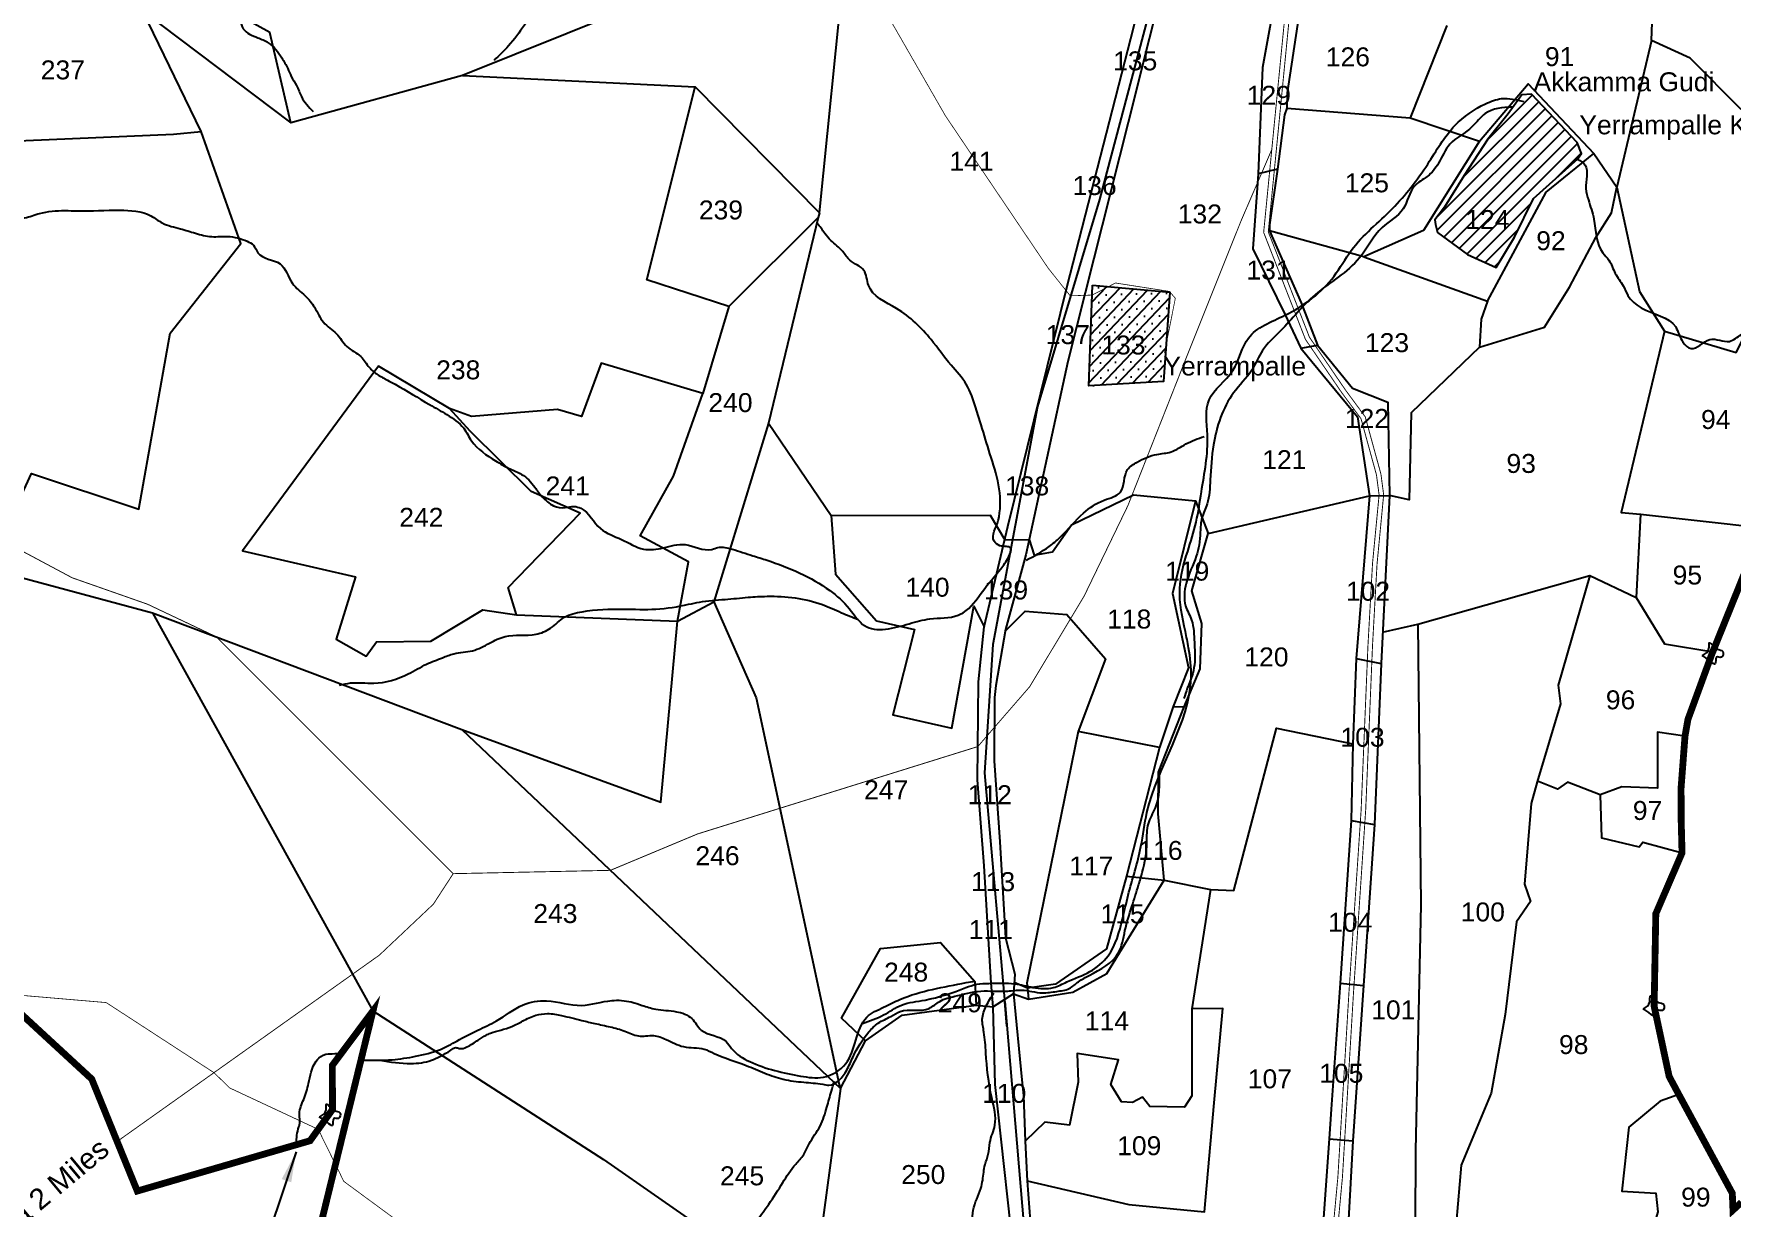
# Model space of a CAD drawing. Header units: feet. Extents: x 778084 to 787325, y 1573137 to 1585556.
# Drawn here: x 781734 to 783973, y 1580390 to 1581938 of the extents above; entities that cross this region are included whole.
import ezdxf
from ezdxf.enums import TextEntityAlignment as Align

# ---------------------------------------------------------------- set-up
doc = ezdxf.new("R2010")
doc.units = ezdxf.units.FT
doc.header["$LTSCALE"] = 15
doc.header["$MEASUREMENT"] = 0
doc.linetypes.add('HIDDEN2', pattern=[0.1875, 0.125, -0.0625])
for name, color, linetype in [('PLOT', 7, 'Continuous'), ('PLOT NO', 7, 'Continuous'), ('RAILWAYTRACK', 3, 'Continuous'), ('ROADS', 6, 'Continuous'), ('TANKS-STREAM', 4, 'Continuous'), ('text2', 7, 'Continuous'), ('VILLAGE', 30, 'Continuous'), ('VILLAGE STONES', 240, 'Continuous')]:
    doc.layers.add(name, color=color, linetype=linetype)
doc.layers.add('VILLAGE BOUNDRY', color=5, linetype='HIDDEN2', lineweight=100)
doc.styles.get("Standard").update_dxf_attribs({"font": 'arial.ttf'})
doc.linetypes.add('DOTS', pattern='A,1e-06,-3,["●",Standard,S=3,R=0,X=-1.25,Y=-1.25],-3', length=6.000001)
doc.linetypes.add('TRACKS', pattern='A,0.15,[130,ltypeshp.shx,S=0.25,R=0,X=0,Y=0],0.15', length=0.3)
doc.dimstyles.get("Standard").update_dxf_attribs({"dimtxt": 0.18, "dimasz": 40, "dimexe": 0.18, "dimexo": 0.0625, "dimgap": 0.09, "dimtad": 0, "dimtih": 1, "dimtoh": 1, "dimdec": 4, "dimzin": 0, "dimdsep": 46, "dimtxsty": 'Standard', "dimcen": 0.09, "dimadec": 0, "dimazin": 0, "dimtfac": 1, "dimtdec": 4, "dimtofl": 0, "dimtmove": 0, "dimatfit": 3, "dimfxl": 1, "dimtolj": 1, "dimtzin": 0, "dimarcsym": 0})

msp = doc.modelspace()

# ---------------------------------------------------------------- hatches: boundary and pattern name
at = {"layer": 'TANKS-STREAM', "lineweight": -2}
h = msp.add_hatch(dxfattribs=at)
h.set_pattern_fill('ANSI31,_O', color=256, scale=100)
h.set_pattern_definition([(45, (0, 0), (-8.838834765, 8.838834765), [])])
h.paths.add_polyline_path([(783754.7, 1581758.9), (783770.6, 1581773), (783775.6, 1581780.1), (783770, 1581794.9), (783709.5, 1581858.5), (783697.1, 1581857.8), (783679.1, 1581832.5), (783652.2, 1581799.3), (783620.7, 1581751.2), (783595, 1581709.4), (783582.1, 1581692.6), (783583, 1581686.8), (783585.7, 1581676.1), (783625.4, 1581647.1), (783663, 1581630), (783687.5, 1581669.7), (783712.3, 1581720.8)])
at = {"layer": 'VILLAGE', "linetype": 'Continuous'}
h = msp.add_hatch(dxfattribs=at)
h.set_pattern_fill('SACNCR', color=256, scale=150, angle=1.53032, style=0)
h.paths.add_polyline_path([(783151.6, 1581604.5), (783130.6, 1581606.4), (783130.2, 1581593.5), (783130.3, 1581593.5)])
h.paths.add_polyline_path([(783228.4, 1581538.6), (783232.4, 1581594.1), (783232.7, 1581597.5), (783151.6, 1581604.5), (783130.3, 1581593.5), (783130.2, 1581593.5), (783125.8, 1581473.5), (783209.4, 1581478.7), (783224.1, 1581479.6)])

# ---------------------------------------------------------------- linework, layer by layer
at = {"layer": 'PLOT', "lineweight": -2}
for points in [[(783030.6, 1580291.2), (783002.3, 1580552), (782999.6, 1580654.2), (782997.1, 1580685.7), (782987.6, 1580840.5), (782978.8, 1580953.7), (782980.2, 1581083.3), (782987.9, 1581155.9), (783019, 1581287.9), (783097.4, 1581605.1), (783185.3, 1581947.4), (783234.9, 1582157.6), (783283.6, 1582374.1), (783318.3, 1582521.7), (783364.4, 1582732.8), (783400.2, 1582908.8), (783451.5, 1583090.3), (783492.8, 1583242.8), (783537, 1583456.2)], [(783456.4, 1582748.8), (783436.9, 1582555.5), (783416.5, 1582376.4), (783398.6, 1582148.6), (783364.5, 1581946.8), (783354.8, 1581893.9), (783349, 1581753.5), (783342.1, 1581654.6), (783384.3, 1581568.4), (783405.5, 1581523.6), (783427.5, 1581527.4)], [(781877.9, 1581967.9), (782073.1, 1581820.9), (782045.5, 1581940.1), (782016, 1581956.2), (782238.7, 1582370.4), (782385, 1582293.2), (782408.3, 1582303.7), (782386.8, 1582342.1), (782550.4, 1582563.1)], [(782770.5, 1581702.1), (782834.9, 1582339.2)], [(783986.1, 1581838.4), (783919, 1581906.2), (783868.1, 1581929.3), (783872.9, 1582061.6), (783828.1, 1582056.8), (783747.5, 1582068.3), (783734.9, 1582101), (783701, 1582137.9), (783657.4, 1582136.2), (783582.3, 1582152.5), (783559.2, 1582148.4), (783556.2, 1582162.1), (783431.5, 1582173)], [(783260.4, 1582151.1), (783177.6, 1581821), (783098.1, 1581505.8), (783042.6, 1581250.8), (783015.9, 1581152.4), (783003.3, 1581078.2), (783001.2, 1581062.4), (783000.7, 1580979.1), (783008.2, 1580872.1), (783016, 1580745.2), (783028.3, 1580697.2), (783026.3, 1580671.6), (783037.3, 1580558.1), (783039.8, 1580537.5), (783041.9, 1580477.1), (783044.5, 1580424.5), (783055.2, 1580284), (783063, 1580198.5)], [(782532.5, 1582134), (782506.7, 1581966.5), (782299.8, 1581883), (782073.1, 1581820.9)], [(781626.8, 1581995.2), (781588.1, 1581795.3), (781723.6, 1581797.6), (781918.3, 1581805.7), (781954.9, 1581809.3)], [(781673, 1581232.7), (781731.2, 1581358.1), (781872.8, 1581311.1), (781914.1, 1581543.1), (782007.1, 1581661.7), (781954.9, 1581809.3), (781877.9, 1581967.9)], [(783402.4, 1581959.1), (783387.3, 1581860.3), (783387.1, 1581839.9), (783383.9, 1581831.3), (783374.6, 1581759.8), (783349, 1581753.5)], [(783598, 1581949.2), (783549.6, 1581827.5)], [(783868.1, 1581929.3), (783822.5, 1581735.7)], [(782299.8, 1581883), (782606.5, 1581868.1), (782770.5, 1581702.1), (782768.7, 1581695.7), (782651, 1581578.2), (782542.6, 1581613.6), (782606.5, 1581868.1)], [(783387.1, 1581839.9), (783549.6, 1581827.5), (783641.1, 1581796.5), (783705.2, 1581872), (783791.8, 1581780.4), (783822.5, 1581735.7), (783852.2, 1581598.1), (783885.2, 1581545.8), (783979.7, 1581517.7), (783993.3, 1581544.5), (784062.7, 1581543.9)], [(783641.1, 1581796.5), (783567.1, 1581678.8), (783488.4, 1581644), (783364.3, 1581678.2)], [(783488.4, 1581644), (783651.8, 1581585.5), (783728.9, 1581729.2), (783791.8, 1581780.4)], [(783374.6, 1581759.8), (783363.9, 1581686.2), (783364.3, 1581678.2), (783406, 1581583.1), (783427.5, 1581527.4)], [(783651.8, 1581585.5), (783643.3, 1581561.6), (783641.1, 1581524.9), (783727, 1581551.2), (783760, 1581603.8), (783794.8, 1581669.3), (783815.4, 1581702.2), (783822.5, 1581735.7)], [(782768.7, 1581695.7), (782703.4, 1581424.5), (782631.3, 1581188.5), (782686.9, 1581062.2), (782796.3, 1580551.6), (782798.4, 1580546.7), (782831.3, 1580609.5), (782799.4, 1580639.5), (782851.1, 1580731.1), (782930.2, 1580739.1), (782975.4, 1580687.8), (782977.3, 1580656.7), (782999.6, 1580654.2)], [(782651, 1581578.2), (782616.5, 1581463.5)], [(783885.2, 1581545.8), (783828, 1581306.6), (783853.3, 1581304.2), (783847.8, 1581194.4)], [(783405.5, 1581523.6), (783480.3, 1581432.7), (783495.9, 1581328.5), (783522.3, 1581328.9)], [(783427.5, 1581527.4), (783473.6, 1581470.6), (783520.3, 1581452.2), (783522.3, 1581328.9)], [(783641.1, 1581524.9), (783551.1, 1581438.3), (783548.3, 1581323.1), (783522.3, 1581328.9)], [(782298.5, 1581020.2), (782561, 1580924.4), (782583.2, 1581163.4), (782597.7, 1581241.3), (782534.1, 1581275.9), (782577.8, 1581354.5), (782616.5, 1581463.5), (782482.7, 1581503.5), (782456.4, 1581433.1), (782425.1, 1581442.6), (782311.6, 1581433.4), (782282.3, 1581444), (782188.9, 1581499.6), (782009.4, 1581256.2), (782158.4, 1581221.8), (782133, 1581139.4), (782172.5, 1581117.1), (782186.3, 1581135.8), (782257.7, 1581136.7), (782326.3, 1581178), (782370.9, 1581171.7), (782583.2, 1581163.4), (782631.3, 1581188.5)], [(782370.9, 1581171.7), (782359.9, 1581207.8), (782455, 1581305.5), (782390.2, 1581334.2), (782309.7, 1581413.9), (782282.3, 1581444)], [(782703.4, 1581424.5), (782785.7, 1581302.5), (782791.8, 1581225), (782845.9, 1581163.6), (782895.9, 1581152.1), (782867.2, 1581039.8), (782945.1, 1581021.8), (782973.9, 1581183.1), (782987.9, 1581155.9)], [(783047, 1581270.8), (783053.8, 1581250.1), (783077.7, 1581254.6), (783103.1, 1581290.4), (783184.5, 1581329.7), (783266.6, 1581322.1), (783283.2, 1581278.9), (783495.9, 1581328.5)], [(783266.6, 1581322.1), (783236.3, 1581199.6), (783257.2, 1581101.4), (783236.9, 1581050.4), (783251.7, 1581050.1)], [(783495.9, 1581328.5), (783478.5, 1581113.8), (783511.2, 1581107.3)], [(783522.3, 1581328.9), (783511.2, 1581107.3)], [(781086.8, 1581296.9), (781198.4, 1581253), (781280, 1581238.1), (781386.7, 1581200.7), (781438.8, 1581183.5), (781443, 1581170), (781448.7, 1581168.7), (781499, 1581170.7), (781673, 1581232.7), (781890.7, 1581174.3), (782181.5, 1580648.9)], [(782785.7, 1581302.5), (782995.5, 1581302.9), (783014.9, 1581270.4), (783047, 1581270.8)], [(783853.3, 1581304.2), (784014.8, 1581286.2)], [(783015.5, 1581149.8), (783041.8, 1581176.3), (783096.6, 1581172), (783147.6, 1581113.7), (783111.6, 1581017.5), (783044.1, 1580685.7), (783044.9, 1580678.8), (783046.4, 1580664.4), (783104.9, 1580673.8), (783149.7, 1580698.2), (783178.2, 1580744.8), (783225, 1580821.6), (783217.4, 1580909.1), (783217.6, 1580964), (783251.7, 1581050.1), (783272.7, 1581100.3), (783274.8, 1581160.1), (783261.6, 1581203.4), (783283.2, 1581278.9)], [(783513.3, 1581148.8), (783559.8, 1581159.1), (783786.6, 1581223.4), (783847.8, 1581194.4), (783885.1, 1581133.3), (783948.8, 1581122.7)], [(783786.6, 1581223.4), (783744.7, 1581078.7), (783748.1, 1581054.1), (783717.4, 1580951.4), (783709.2, 1580922.5), (783700.4, 1580816.3), (783708.6, 1580793.1), (783690.1, 1580766.5), (783675.2, 1580644), (783656.7, 1580540.2), (783616.9, 1580445.5), (783606, 1580317.7)], [(781890.7, 1581174.3), (782298.5, 1581020.2), (782798.4, 1580546.7)], [(783559.8, 1581159.1), (783563.6, 1580789), (783556.6, 1580464.6), (783555.8, 1580269)], [(783478.5, 1581113.8), (783473.9, 1581001.2), (783471.7, 1580900), (783502.7, 1580894.9)], [(783511.2, 1581107.3), (783502.7, 1580894.9)], [(783236.9, 1581050.4), (783218.9, 1580996.7), (783111.6, 1581017.5)], [(783286.4, 1580809), (783317.2, 1580807.9), (783373.5, 1581021.8), (783473.9, 1581001.2)], [(783912.2, 1581011.4), (783876.1, 1581016.7), (783876.1, 1580942.9), (783828.8, 1580944.7), (783800.1, 1580934.2), (783757.2, 1580950.6), (783743.9, 1580941.4), (783717.5, 1580951.9)], [(783218.9, 1580996.7), (783175.5, 1580826.8), (783225, 1580821.6)], [(783800.1, 1580934.2), (783802.1, 1580877.5), (783851.9, 1580865.6), (783856.6, 1580871.5), (783908.3, 1580857.4)], [(783471.7, 1580900), (783457.3, 1580685.5), (783487.9, 1580682.6)], [(783502.7, 1580894.9), (783487.9, 1580682.6)], [(783175.5, 1580826.8), (783149, 1580730.8), (783081.9, 1580684.4), (783044.9, 1580678.8), (783027.5, 1580686.6)], [(783225, 1580821.6), (783286.4, 1580809), (783261.6, 1580651.6)], [(783026.3, 1580671.6), (782999.6, 1580654.2)], [(783026.3, 1580671.6), (783046.4, 1580664.4)], [(783457.3, 1580685.5), (783445.6, 1580519.3), (783443, 1580479.9), (783474.1, 1580477.5)], [(783487.9, 1580682.6), (783474.1, 1580477.5)], [(782181.5, 1580648.9), (782485.8, 1580453), (782639.5, 1580345.5)], [(782831.3, 1580609.5), (782879.7, 1580643.5), (782977.3, 1580656.7)], [(783044.5, 1580424.5), (783178.5, 1580393.6), (783278.4, 1580384), (783291.3, 1580527.7), (783302.4, 1580652.2), (783261.6, 1580651.6), (783261.8, 1580536.8), (783252.2, 1580522), (783206.1, 1580522.7), (783196.6, 1580535), (783183.6, 1580528), (783169, 1580529), (783154.9, 1580552), (783165.1, 1580584.3), (783110.5, 1580592.7), (783111.8, 1580554.7), (783100.5, 1580498), (783067.8, 1580502), (783041.9, 1580477.1)], [(782798.4, 1580546.7), (782765.9, 1580307.9)], [(783904, 1580538.7), (783879.5, 1580529.7), (783838.3, 1580495.3), (783828.7, 1580410.9), (783873.6, 1580408.3), (783876.5, 1580383.8), (783871.3, 1580366.1), (783841.8, 1580362.8), (783782.5, 1580290.3)], [(783443, 1580479.9), (783426.8, 1580259)], [(783474.1, 1580477.5), (783462.2, 1580262.1)]]:
    msp.add_lwpolyline(points, dxfattribs=at)
at = {"layer": 'RAILWAYTRACK', "color": 17, "linetype": 'TRACKS', "lineweight": -2, "ltscale": 3}
msp.add_lwpolyline([(783526.4, 1583324.3), (783494.7, 1583187.4), (783466, 1583085.8), (783424.7, 1582939.9), (783397.9, 1582817.2), (783353.7, 1582615.4), (783301.8, 1582377.9), (783218.5, 1582016.8), (783139.9, 1581719.7), (783058.2, 1581446.5), (782999, 1581132.2), (782988.2, 1580963.1), (783017.8, 1580628.9), (783014.9, 1580661.4), (783058.6, 1580147.1)], dxfattribs=at)
at = {"layer": 'ROADS', "linetype": 'DOTS', "lineweight": -3, "ltscale": 0.15, "const_width": 1}
for points in [[(782077, 1583258.3), (782126.3, 1583143.3), (782165.6, 1583041.8), (782249.4, 1582855), (782282.7, 1582749.8), (782369.9, 1582577.4), (782514, 1582373.4), (782653.8, 1582216.4), (782824.8, 1582024.4), (782936.8, 1581829.7), (783072.3, 1581628.8), (783101.2, 1581592.5), (783130.3, 1581593.5), (783161, 1581609.4), (783232, 1581598.3), (783239.9, 1581589.3), (783225.6, 1581517.1)], [(781597.6, 1580679.7), (781829.6, 1580659.9), (781971.8, 1580567.4), (781992.6, 1580547.2), (782109.3, 1580492.6), (782143, 1580424), (782352.7, 1580269.7), (782466.9, 1580183.7), (782491.9, 1580084.1), (782522.3, 1580044.7), (782626.8, 1579990.5), (782716.4, 1579898), (782872.7, 1579779.7), (782892.9, 1579647), (782921.1, 1579537), (782983.3, 1579505.9), (783014.5, 1579409), (783056.9, 1579345.5), (783087.9, 1579320.1), (783075.1, 1579320.3)]]:
    msp.add_lwpolyline(points, dxfattribs=at)
at = {"layer": 'ROADS', "linetype": 'HIDDEN2', "lineweight": -2, "ltscale": 10, "const_width": 1.2}
for points in [[(783385.9, 1581976.7), (783370.6, 1581820.9), (783356.4, 1581676.1), (783411.5, 1581535.1), (783459, 1581465.3), (783484.9, 1581430.2), (783505.2, 1581356.2), (783508.7, 1581329.8), (783500, 1581239.3), (783494, 1581131.3), (783485, 1580914.3), (783469, 1580674.6), (783454.3, 1580429.5), (783438.6, 1580261.1)], [(783391.8, 1581975.9), (783376.6, 1581820.3), (783362.5, 1581676.9), (783416.8, 1581537.9), (783463.9, 1581468.8), (783490.4, 1581432.8), (783511.1, 1581357.3), (783514.7, 1581329.9), (783506, 1581238.9), (783500, 1581131), (783491, 1580913.9), (783475, 1580674.2), (783460.3, 1580429.1), (783444.5, 1580260.5)], [(783367.1, 1581785.4), (783326.5, 1581691.2), (783254.1, 1581510.2), (783177.3, 1581315.6), (783119.6, 1581196.3), (783047.7, 1581076.6), (783010.1, 1581033.3), (782979.3, 1580997.7), (782609.6, 1580882.4), (782494.7, 1580834.4), (782287.3, 1580830), (782261.1, 1580789.7), (782189.9, 1580722.5), (782032.2, 1580610.4), (781911.4, 1580524.5), (781844, 1580476.6)], [(782287.3, 1580830), (781974.8, 1581142.6), (781884, 1581185.6), (781784.8, 1581220.4), (781684.8, 1581273.8)]]:
    msp.add_lwpolyline(points, dxfattribs=at)
at = {"layer": 'TANKS-STREAM', "lineweight": -2}
msp.add_lwpolyline([(783583, 1581686.8), (783585.7, 1581676.1), (783625.4, 1581647.1), (783663, 1581630), (783687.5, 1581669.7), (783712.3, 1581720.8), (783754.7, 1581758.9), (783770.6, 1581773), (783775.6, 1581780.1), (783770, 1581794.9), (783709.5, 1581858.5), (783697.1, 1581857.8), (783679.1, 1581832.5), (783652.2, 1581799.3), (783620.7, 1581751.2), (783595, 1581709.4), (783582.1, 1581692.6), (783583, 1581686.8)], dxfattribs=at)
for points in [[(780827.8, 1580725.3), (780835.1, 1580739.7), (780844.9, 1580756.7), (780853, 1580772.5), (780864.8, 1580792.1), (780899.8, 1580827.8), (780921.5, 1580837.4), (780950.3, 1580850.5), (780956.2, 1580859.5), (780958.6, 1580885.3), (780960.6, 1580916.9), (780959.5, 1580956.7), (780965.9, 1580981.7), (780968, 1581006.5), (780966.8, 1581026.2), (780973.6, 1581040.8), (780973.6, 1581068.4), (780974.7, 1581086), (780985.9, 1581105.7), (780987.3, 1581145.1), (780997, 1581176.2), (781016.6, 1581215.2), (781024.8, 1581235.2), (781043, 1581255.2), (781062.7, 1581285.3), (781082.3, 1581309.7), (781106.5, 1581367.1), (781126.2, 1581388.9), (781159.2, 1581412.7), (781186.6, 1581431.6), (781198.2, 1581436.4), (781221.5, 1581436.4), (781235.6, 1581440.8), (781255.3, 1581444.2), (781279.8, 1581437.1), (781303.2, 1581437.5), (781314.7, 1581442.3), (781368.3, 1581452.9), (781404, 1581467), (781428.5, 1581488.9), (781453, 1581518.6), (781465.8, 1581535.2), (781474.6, 1581574.8), (781489.6, 1581596.1), (781502.2, 1581608.7), (781515.1, 1581616.9), (781532, 1581629.4), (781555.2, 1581651.2), (781569.5, 1581661.8), (781576.9, 1581669.6), (781592.7, 1581689.4), (781602.9, 1581707.9), (781608.4, 1581723.2), (781596.3, 1581756.7), (781580.3, 1581779), (781564.5, 1581793.1), (781545.1, 1581830.8), (781534.5, 1581841.3), (781512.6, 1581842.9), (781486.5, 1581840.6), (781465.6, 1581837.2), (781440.8, 1581843.9), (781423, 1581855.5), (781394.8, 1581878.6), (781368.7, 1581906.4), (781353.8, 1581918), (781313.3, 1581971.4), (781311.1, 1582002.8), (781319.5, 1582029.4), (781325.7, 1582051.8), (781345.5, 1582078.6), (781392.9, 1582118.2), (781433.8, 1582151.9), (781448.4, 1582173), (781454.3, 1582231.3), (781462.7, 1582259.8), (781463.4, 1582279.3), (781478, 1582298.4), (781499.1, 1582315.3), (781517.3, 1582328.6), (781534.5, 1582343.2), (781564.8, 1582362.2), (781593.7, 1582380), (781610.9, 1582389.1), (781648.9, 1582399.1), (781689.1, 1582409.8), (781708.6, 1582412.1), (781736.2, 1582415), (781747.2, 1582418.3), (781797.1, 1582422.9), (781832.2, 1582429.4), (781861.7, 1582429.4), (781909.7, 1582436.8), (781942.5, 1582434.9), (781958.1, 1582433.3), (781972.7, 1582433.3), (781977.2, 1582458.2), (781982.1, 1582473.2), (782003.3, 1582545.3), (782014.3, 1582576.1), (782024, 1582600.5), (782058.1, 1582616.7), (782080.2, 1582620.9), (782105.8, 1582600.5), (782151.1, 1582580.5), (782214.2, 1582603.7), (782224.5, 1582608), (782319.8, 1582652), (782335.2, 1582655.3), (782368.2, 1582651.3), (782410.5, 1582640.7), (782427.9, 1582634.9), (782452.3, 1582630.9), (782485.7, 1582632.5), (782508.8, 1582624.1), (782523.7, 1582620), (782543, 1582614.6), (782571.1, 1582602.5), (782608, 1582599), (782630.3, 1582602), (782719.2, 1582599.7), (782741.1, 1582603), (782764, 1582611.8), (782777.6, 1582620.3), (782806.6, 1582639.6), (782852.4, 1582655.4), (782891.1, 1582658.8), (782933.1, 1582658.1), (782955.9, 1582655.7), (782968.2, 1582655.7)], [(780837.1, 1580726.3), (780850.6, 1580748), (780856.2, 1580763.3), (780877.6, 1580788.7), (780891.2, 1580811), (780918.1, 1580826.9), (780948.8, 1580832.9), (780965.6, 1580854.9), (780970.2, 1580902.6), (780975.3, 1580966.1), (780978.5, 1581005.7), (780983.9, 1581032), (780989.5, 1581070.5), (780992, 1581098.6), (781001.1, 1581120.3), (781000.8, 1581150), (781014.8, 1581179.2), (781025, 1581210.4), (781047, 1581236.9), (781052.6, 1581245.8), (781059.8, 1581258.1), (781076.2, 1581274.9), (781087, 1581295.3), (781096.1, 1581317.2), (781109.8, 1581346.7), (781133.4, 1581381.2), (781153, 1581397.5), (781170.4, 1581416.3), (781190.5, 1581421.6), (781211.2, 1581425.1), (781232.6, 1581430.2), (781246.8, 1581432.9), (781265.9, 1581427.2), (781282, 1581414.9), (781301.3, 1581407.2), (781344.1, 1581420.1), (781381.3, 1581422.7), (781399.6, 1581431.1), (781420.8, 1581461.3), (781450.3, 1581500.6), (781468.6, 1581531.4), (781480.1, 1581559.8), (781480.9, 1581578.8), (781507, 1581602.3), (781531.6, 1581614.6), (781564.9, 1581646.8), (781593.1, 1581672.9), (781615.7, 1581703.5), (781616.7, 1581739.9), (781602.5, 1581767.2), (781570.9, 1581805.7), (781546.2, 1581849.7), (781531.3, 1581852.7), (781493.4, 1581852), (781469.5, 1581846.8), (781443.5, 1581853), (781422.1, 1581865.7), (781360.3, 1581924.5), (781327.6, 1581982.6), (781322.2, 1581996.3), (781328.2, 1582026.3), (781331.5, 1582052.5), (781355.3, 1582076.9), (781373.5, 1582092.4), (781393.4, 1582100.1), (781414, 1582111.4), (781458.2, 1582179.6), (781470.4, 1582258.7), (781483.2, 1582288.1), (781533, 1582325.6), (781558.3, 1582347.9), (781579.2, 1582357.4), (781622.5, 1582380.9), (781672.3, 1582393.1), (781722.9, 1582402.6), (781752.1, 1582407.1), (781817.6, 1582417.2), (781875.7, 1582420.7), (781924.9, 1582427), (781954.1, 1582424.6), (781979.7, 1582417.2), (781994.6, 1582417.5), (782013.1, 1582506.9), (782033.4, 1582566.4), (782047.2, 1582586.9), (782061.8, 1582589.6), (782099.9, 1582575), (782137.4, 1582565.2), (782164, 1582554.8), (782192.6, 1582548.8), (782230.6, 1582548.8), (782262.8, 1582577.9), (782302.4, 1582606.2), (782319.4, 1582618.7), (782347.4, 1582619.6), (782399, 1582604.7), (782428.8, 1582588.7), (782448.9, 1582578.3), (782485, 1582573.5), (782510.6, 1582569), (782541.6, 1582561.3), (782598.5, 1582560.4), (782606.9, 1582566.1), (782625.9, 1582555.6), (782618.5, 1582534.5), (782608.5, 1582495.8), (782606.6, 1582439.6), (782601.9, 1582396.3), (782590, 1582342.3), (782587.6, 1582304.2), (782580.4, 1582286.1), (782573.3, 1582266.6), (782565.2, 1582243.8), (782549, 1582209.5), (782534.7, 1582172.6), (782511.8, 1582125.5), (782494.7, 1582101.7), (782469.4, 1582088.4), (782441.8, 1582053), (782414.6, 1582009.7), (782397.5, 1581975.4), (782381.3, 1581949.7), (782360.2, 1581922.2), (782341.2, 1581903.2)], [(782225.1, 1582547.4), (782219.5, 1582519.5), (782214.2, 1582501.3), (782211.4, 1582477.4), (782204.1, 1582450.7), (782200.4, 1582428.7), (782183.8, 1582387.8), (782172.4, 1582357.1), (782158.7, 1582327.5), (782139.6, 1582279.8), (782131.5, 1582252.7), (782116.1, 1582223.2), (782103.9, 1582200.1), (782099.1, 1582171.8), (782088.1, 1582148.4), (782081.6, 1582136.2), (782069.9, 1582114.4), (782054.5, 1582075.6), (782038.7, 1582046.1), (782019.2, 1582012.5), (782009.1, 1581985.4), (782007.1, 1581967.2), (782006.7, 1581955.5), (782010.3, 1581945), (782029.7, 1581933), (782043.4, 1581926.5), (782061.3, 1581906.3), (782069, 1581892.5), (782073.8, 1581882), (782080.7, 1581869.9), (782087.2, 1581855.3), (782102.6, 1581835.5)], [(782827.1, 1580632.3), (782855.1, 1580643.6), (782878.6, 1580656.5), (782909.7, 1580663.3), (782963.5, 1580679.6), (782977.9, 1580684.1), (782993.8, 1580685.2), (783028.2, 1580684.8), (783052.1, 1580680), (783079, 1580679.7), (783096.8, 1580687.2), (783127.1, 1580700.7), (783151.1, 1580721.7), (783170.2, 1580769.9), (783177.7, 1580801.5), (783194.5, 1580865.8), (783202.4, 1580910.7), (783260.7, 1581089.1), (783257.4, 1581128.1), (783253.1, 1581149.7), (783245.7, 1581206.1), (783256.2, 1581255.3), (783267.4, 1581294), (783274.3, 1581333.7), (783282.3, 1581409.2), (783284.4, 1581455.3), (783315.7, 1581493.9), (783336.3, 1581536.8), (783384.5, 1581566.9), (783449.3, 1581618.5), (783472, 1581652.4), (783526.1, 1581707.4), (783572.8, 1581766.4), (783608.8, 1581817.2), (783649.1, 1581845.8), (783670.3, 1581852.7), (783699.4, 1581849)], [(783684.6, 1581841.6), (783648.6, 1581833.1), (783631.6, 1581815.7), (783602, 1581792.4), (783587.1, 1581767.5), (783572.3, 1581750), (783555.3, 1581737.3), (783540.5, 1581707.2), (783512.9, 1581682.8), (783482.8, 1581642.6), (783424.4, 1581594), (783378.3, 1581545.9), (783355, 1581520.5), (783340.7, 1581494.5), (783316.8, 1581464.4), (783290.3, 1581395.7), (783286, 1581349.6), (783281.8, 1581317.9), (783274.9, 1581299.4), (783272.8, 1581280.8), (783271.2, 1581263.4), (783267.5, 1581249.1), (783254.2, 1581212.9), (783253.5, 1581183.2), (783261.3, 1581164.7), (783264.2, 1581150.2), (783265, 1581135), (783265.4, 1581109.5), (783262.8, 1581094.2), (783255.7, 1581074.6), (783251.2, 1581061.2)], [(783770.6, 1581773), (783780.5, 1581764.8), (783781.3, 1581733.9), (783784.7, 1581719), (783792, 1581693.6), (783803.9, 1581649.1), (783811.9, 1581639.5), (783820.2, 1581622.1), (783830.6, 1581605.8), (783837, 1581592.7), (783854.5, 1581576.8), (783899.9, 1581551.4), (783909.5, 1581531.2), (783920.2, 1581522.8), (783944.9, 1581534.8), (783970.7, 1581532.4), (783986.6, 1581541.5), (784002.1, 1581547.9), (784045.5, 1581565), (784056.2, 1581572.5), (784074.2, 1581581.4)], [(781597.3, 1581676.7), (781634.2, 1581686.6), (781649.4, 1581690.2), (781693.3, 1581693.6), (781722, 1581695.3), (781741.7, 1581701.2), (781775, 1581704.9), (781792.1, 1581704.6), (781847.5, 1581705.5), (781888.6, 1581697.9), (781903.5, 1581688.6), (781927.5, 1581681), (781947.2, 1581675.1), (781968.8, 1581670.6), (781989.7, 1581670.9), (782015.6, 1581664.4), (782023.7, 1581659.3), (782029.6, 1581649.2), (782058.9, 1581634.6), (782075.4, 1581608.8), (782092, 1581592.5), (782104.4, 1581577.3), (782116.2, 1581557.6), (782133.3, 1581542.4), (782147.1, 1581525.6), (782165.5, 1581512.2), (782176.8, 1581498), (782187.9, 1581488.3), (782200.5, 1581481.2), (782210.6, 1581475.7), (782256.2, 1581449), (782278.8, 1581435.8), (782301.2, 1581417.7), (782311.6, 1581401), (782343, 1581374.8), (782362.4, 1581364.1), (782377.6, 1581356.9), (782387, 1581349.5), (782395, 1581339.8), (782404.7, 1581327.4), (782419.8, 1581315.5), (782435, 1581313), (782446.9, 1581314.5), (782455.6, 1581312.2), (782481.6, 1581285.3), (782509.4, 1581271), (782538.4, 1581258.3), (782564.6, 1581259.9), (782593.2, 1581264.2), (782628.6, 1581257.9), (782636.5, 1581260.3), (782655.2, 1581258.3), (782682.6, 1581249.5), (782701.3, 1581243.6), (782784, 1581203.6), (782810.1, 1581179.5), (782829.8, 1581157.3), (782888.8, 1581159.8), (782916.1, 1581166.2), (782953.6, 1581171.2), (782960, 1581174.4), (782985.4, 1581202.3), (783009.5, 1581232.1), (783020.3, 1581248.6), (783023, 1581259.6), (783008.6, 1581262.7), (783000.8, 1581268.7), (783006.4, 1581296.2), (783007.4, 1581300.8), (783006.8, 1581343.2), (782995.3, 1581384.1), (782983.8, 1581422.1), (782976.8, 1581444.5), (782964.2, 1581475.8), (782944.2, 1581500.8), (782917.7, 1581534.7), (782872.2, 1581575.7), (782835.1, 1581606.5), (782829.1, 1581626), (782810.6, 1581639.4), (782801.1, 1581650.9), (782785.6, 1581665.4), (782777.6, 1581674.9), (782767.6, 1581688.4)], [(783043.2, 1581243.7), (783073.3, 1581261.6), (783087.9, 1581274), (783118.9, 1581305.9), (783145.9, 1581322.9), (783167.5, 1581333.6), (783177, 1581363.3), (783189.5, 1581373), (783215.6, 1581383.3), (783234.2, 1581386.6), (783253.9, 1581397), (783277.9, 1581407)], [(782137.4, 1581078.6), (782151.9, 1581081.6), (782182.5, 1581081.3), (782228, 1581093.6), (782252.3, 1581106.5), (782273.1, 1581114.9), (782288.1, 1581120.1), (782312.8, 1581124.2), (782335.3, 1581134.2), (782355.8, 1581142.9), (782396.6, 1581145.9), (782415.8, 1581153.9), (782434.1, 1581168.3), (782457.3, 1581175.7), (782512, 1581179.1), (782554.6, 1581179.1), (782597.9, 1581185.4), (782612.1, 1581188.4), (782646, 1581191.9), (782676.4, 1581194.7), (782701.3, 1581196), (782774.5, 1581185), (782799.4, 1581174.4), (782821.3, 1581165.6)], [(782190.6, 1580583.7), (782231.7, 1580579.5), (782258.6, 1580583.9), (782269.5, 1580588.8), (782284.1, 1580597.1), (782290.9, 1580600.5), (782295.3, 1580599.4), (782305.3, 1580601.3), (782320.2, 1580610.5), (782330.9, 1580617), (782336.6, 1580619.5), (782350, 1580623.7), (782364.7, 1580628.3), (782379, 1580635.6), (782396.4, 1580643.1), (782411.7, 1580645.4), (782430.4, 1580642.9), (782457.2, 1580636.2), (782474.2, 1580632.4), (782494.4, 1580627.8), (782513.6, 1580622.4), (782531.7, 1580615.9), (782551.5, 1580616.3), (782568.3, 1580611.2), (782591.2, 1580601.8), (782618.4, 1580598.5), (782631.6, 1580592.8), (782673.9, 1580577), (782698.6, 1580566.7), (782722.7, 1580558.8), (782749.8, 1580554.8), (782774.7, 1580552.1), (782782.9, 1580551), (782806.4, 1580570.7), (782814.8, 1580588.3), (782835.5, 1580621.1), (782848, 1580632.8), (782864.6, 1580641.6), (782876.8, 1580648.1), (782915.1, 1580652.3), (782929.2, 1580661.5), (782948.9, 1580668.2), (782983.2, 1580675), (783019, 1580675), (783037.1, 1580676.3), (783064.5, 1580672.7), (783083.4, 1580674.6), (783099.8, 1580678.4), (783112.1, 1580687.4), (783126.4, 1580695.8), (783164.7, 1580725), (783173.5, 1580755.1), (783182.5, 1580786.6), (783191.5, 1580815.1), (783196.3, 1580831.7), (783202.4, 1580871.6), (783204.3, 1580895.9), (783213.7, 1580916.7), (783218.7, 1580963.6)], [(782170.3, 1580584.1), (782206.7, 1580584.5), (782237.8, 1580589.1), (782270.4, 1580598.2), (782292, 1580609.1), (782319.6, 1580623.5), (782344.3, 1580635.6), (782379.5, 1580656.8), (782410.6, 1580662.1), (782456.6, 1580656.2), (782496.4, 1580662.6), (782522.2, 1580660.7), (782536.6, 1580656.2), (782554.4, 1580651.3), (782581.7, 1580647.9), (782602.1, 1580638.8), (782614.6, 1580623.7), (782647.2, 1580608.5), (782654.4, 1580599.4), (782678.7, 1580582), (782745.6, 1580563), (782775.6, 1580561.5), (782805.1, 1580579.3), (782818.4, 1580610.3), (782832.8, 1580640.6), (782855.1, 1580653.8), (782876.7, 1580664), (782964, 1580686.2), (782975.7, 1580688.5)], [(782859.6, 1579966.6), (782875.3, 1579998.9), (782877.9, 1580022.3), (782880.5, 1580045.2), (782891.4, 1580081.6), (782897.1, 1580107.1), (782902.9, 1580127.4), (782907.6, 1580147.1), (782917, 1580191.1), (782926.3, 1580218.7), (782926.3, 1580245.7), (782927.9, 1580265.5), (782935.2, 1580289.9), (782949.3, 1580310.2), (782970.7, 1580353.2), (782973.3, 1580386), (782983.2, 1580414.6), (782985.8, 1580425.5), (782988.9, 1580446.3), (782993.1, 1580459.8), (782995.2, 1580475.2), (783001.9, 1580498.1), (782997.8, 1580534), (782990, 1580593.8), (782987.4, 1580620.9), (782985.3, 1580637.9), (782990.5, 1580655.6), (783000.4, 1580672.7)], [(782080.2, 1580473.8), (782083.7, 1580495.8), (782084.4, 1580497.9), (782084.4, 1580513.5), (782090.1, 1580532), (782096.5, 1580553.3), (782100.1, 1580568.2), (782110, 1580586.7), (782122.8, 1580592.4), (782127.8, 1580592.4), (782141.3, 1580593.8)], [(782555.7, 1580290.3), (782534.8, 1580278.8), (782529.3, 1580271.7), (782513.1, 1580257.5), (782501.2, 1580241.3), (782494.5, 1580228.7), (782479.1, 1580207.4), (782466.9, 1580196.3), (782457.8, 1580190.4), (782446.7, 1580171.5), (782434.5, 1580150.2), (782420.6, 1580124.5), (782415.9, 1580099.9), (782413.9, 1580083.3), (782421.8, 1580094.7), (782427.7, 1580110.5), (782435.6, 1580123.9), (782447.8, 1580146.4), (782454.6, 1580162.2), (782468.4, 1580185.7), (782483.1, 1580201.5), (782502.8, 1580222), (782524.1, 1580244.1), (782530.9, 1580269.9), (782547.5, 1580277), (782563.7, 1580284.1), (782584.6, 1580295.5), (782599.2, 1580303.8), (782643.1, 1580326.3), (782656.1, 1580335.4), (782673.2, 1580355.3), (782688.2, 1580373), (782703.6, 1580393.9), (782722.1, 1580422.4), (782739.1, 1580446.8), (782749.8, 1580459.4), (782757, 1580473.5), (782771.2, 1580496.8), (782780.3, 1580522.1), (782786.2, 1580543), (782790.1, 1580556)]]:
    msp.add_spline(points, degree=3, dxfattribs=at)
at = {"layer": 'text2', "linetype": 'Continuous', "lineweight": -2}
msp.add_lwpolyline([(783130.6, 1581606.4), (783232.7, 1581597.5), (783224.1, 1581479.6), (783125.8, 1581473.5), (783130.6, 1581606.4)], dxfattribs=at)
at = {"layer": 'VILLAGE BOUNDRY', "lineweight": -2, "ltscale": 15, "const_width": 9}
for points in [[(784014.8, 1581286.2), (783947.8, 1581120.2), (783916.1, 1581033.6), (783912.2, 1581011.4), (783907, 1580942.8), (783907.2, 1580899.3), (783908.3, 1580857.4), (783873.7, 1580777.1), (783871.5, 1580655.1), (783891.3, 1580562.4), (783904, 1580538.7), (783974.6, 1580408.3), (783975.5, 1580386.1), (783986.6, 1580396.3)], [(781641, 1578702.3), (781755.9, 1579062.6), (781834.6, 1579307.8), (781869.8, 1579403.7), (781907.1, 1579490.6), (782028.3, 1579950.2), (782078.8, 1580228.5), (782181.5, 1580648.9), (782127.8, 1580577), (782128.2, 1580519), (782098.5, 1580477.6), (781870.6, 1580411.2), (781810.5, 1580559), (781691.4, 1580668.9)]]:
    msp.add_lwpolyline(points, dxfattribs=at)
at = {"layer": 'VILLAGE STONES', "lineweight": -2}
for points in [[(783935.2, 1581117.8), (783943.7, 1581127), (783944.2, 1581134.6), (783954.6, 1581126.4), (783961.9, 1581123.3), (783960.1, 1581115.6), (783953.9, 1581115.8), (783952.1, 1581106.7), (783945.5, 1581110.4), (783934.7, 1581117.8)], [(783857.4, 1580651.6), (783865.8, 1580660.9), (783866.3, 1580668.5), (783876.7, 1580660.2), (783884.1, 1580657.2), (783882.3, 1580649.5), (783876.1, 1580649.7), (783874.3, 1580640.6), (783867.6, 1580644.3), (783856.9, 1580651.6)], [(782111.2, 1580509), (782119.7, 1580518.2), (782120.2, 1580525.9), (782130.6, 1580517.6), (782137.9, 1580514.5), (782136.1, 1580506.9), (782129.9, 1580507), (782128.1, 1580497.9), (782121.5, 1580501.7), (782110.7, 1580509)]]:
    msp.add_spline(points, degree=3, dxfattribs=at)

# ---------------------------------------------------------------- texts
at = {"layer": 'PLOT NO', "lineweight": -2}
for s, p in [('126', (783467.5, 1581907.8)), ('91', (783746.8, 1581908.1)), ('237', (781772.4, 1581890.6)), ('135', (783187, 1581902.5)), ('129', (783363.2, 1581857.1)), ('141', (782971.1, 1581770)), ('136', (783133.4, 1581738)), ('125', (783492.6, 1581741.6)), ('239', (782640.5, 1581705.8)), ('132', (783272.2, 1581700.5)), ('124', (783651.5, 1581693.1)), ('92', (783735.4, 1581665.2)), ('131', (783362.8, 1581626.5)), ('137', (783098.1, 1581541.3)), ('133', (783171.4, 1581527.6)), ('123', (783519.1, 1581530.7)), ('238', (782294, 1581494.8)), ('240', (782653.1, 1581451.6)), ('122', (783492.6, 1581430.7)), ('94', (783952.8, 1581429.3)), ('121', (783383.7, 1581376.3)), ('93', (783696.1, 1581371.3)), ('241', (782438.4, 1581341.6)), ('138', (783044.4, 1581341.7)), ('242', (782245.3, 1581300.2)), ('119', (783255.6, 1581229.2)), ('95', (783915.3, 1581224.1)), ('140', (782913, 1581208)), ('139', (783016.6, 1581204.3)), ('102', (783494.1, 1581202.7)), ('118', (783179.1, 1581166)), ('120', (783360.1, 1581116)), ('96', (783827.2, 1581059.4)), ('103', (783486.8, 1581010)), ('247', (782858.5, 1580940.6)), ('112', (782995.1, 1580934.2)), ('97', (783862.8, 1580913.4)), ('116', (783220.3, 1580860.7)), ('246', (782636, 1580853.7)), ('117', (783129, 1580840.1)), ('113', (782999.5, 1580819.5)), ('243', (782422.1, 1580777.4)), ('115', (783170.3, 1580776.9)), ('104', (783470.6, 1580765.9)), ('100', (783645.5, 1580779.5)), ('111', (782996.6, 1580756.3)), ('248', (782884.8, 1580700.1)), ('249', (782955.7, 1580659.6)), ('114', (783149.6, 1580635.7)), ('101', (783527.4, 1580650.3)), ('98', (783765.4, 1580604.5)), ('105', (783458.8, 1580566.6)), ('107', (783364.6, 1580559.3)), ('110', (783014.2, 1580540.1)), ('109', (783192.3, 1580471)), ('245', (782668.4, 1580431.3)), ('250', (782907.4, 1580433)), ('99', (783926.5, 1580403.2))]:
    msp.add_text(s, height=25, dxfattribs=at).set_placement(p, align=Align.MIDDLE_CENTER)
at = {"layer": 'PLOT NO', "linetype": 'Continuous', "lineweight": -2}
msp.add_text('Nyamaddala 2 Miles', height=27.542, rotation=39.7857, dxfattribs=at).set_placement((781568, 1580239.1))
at = {"layer": 'VILLAGE STONES', "color": 7, "lineweight": -2}
for s, p in [('Akkamma Gudi', (783712.3, 1581862.4)), ('Yerrampalle Kunta', (783772.8, 1581805.6)), ('Yerrampalle', (783224.1, 1581487.4))]:
    msp.add_text(s, height=25, dxfattribs=at).set_placement(p)

# ---------------------------------------------------------------- leaders
at = {"layer": 'VILLAGE BOUNDRY', "linetype": 'Continuous', "lineweight": -2}
msp.add_leader([(782080.1, 1580462.9), (782045.2, 1580358.3)], dimstyle='Standard', override={"dimgap": 0.09, "dimtad": 0}, dxfattribs=at)

doc.saveas('drawing.dxf')
